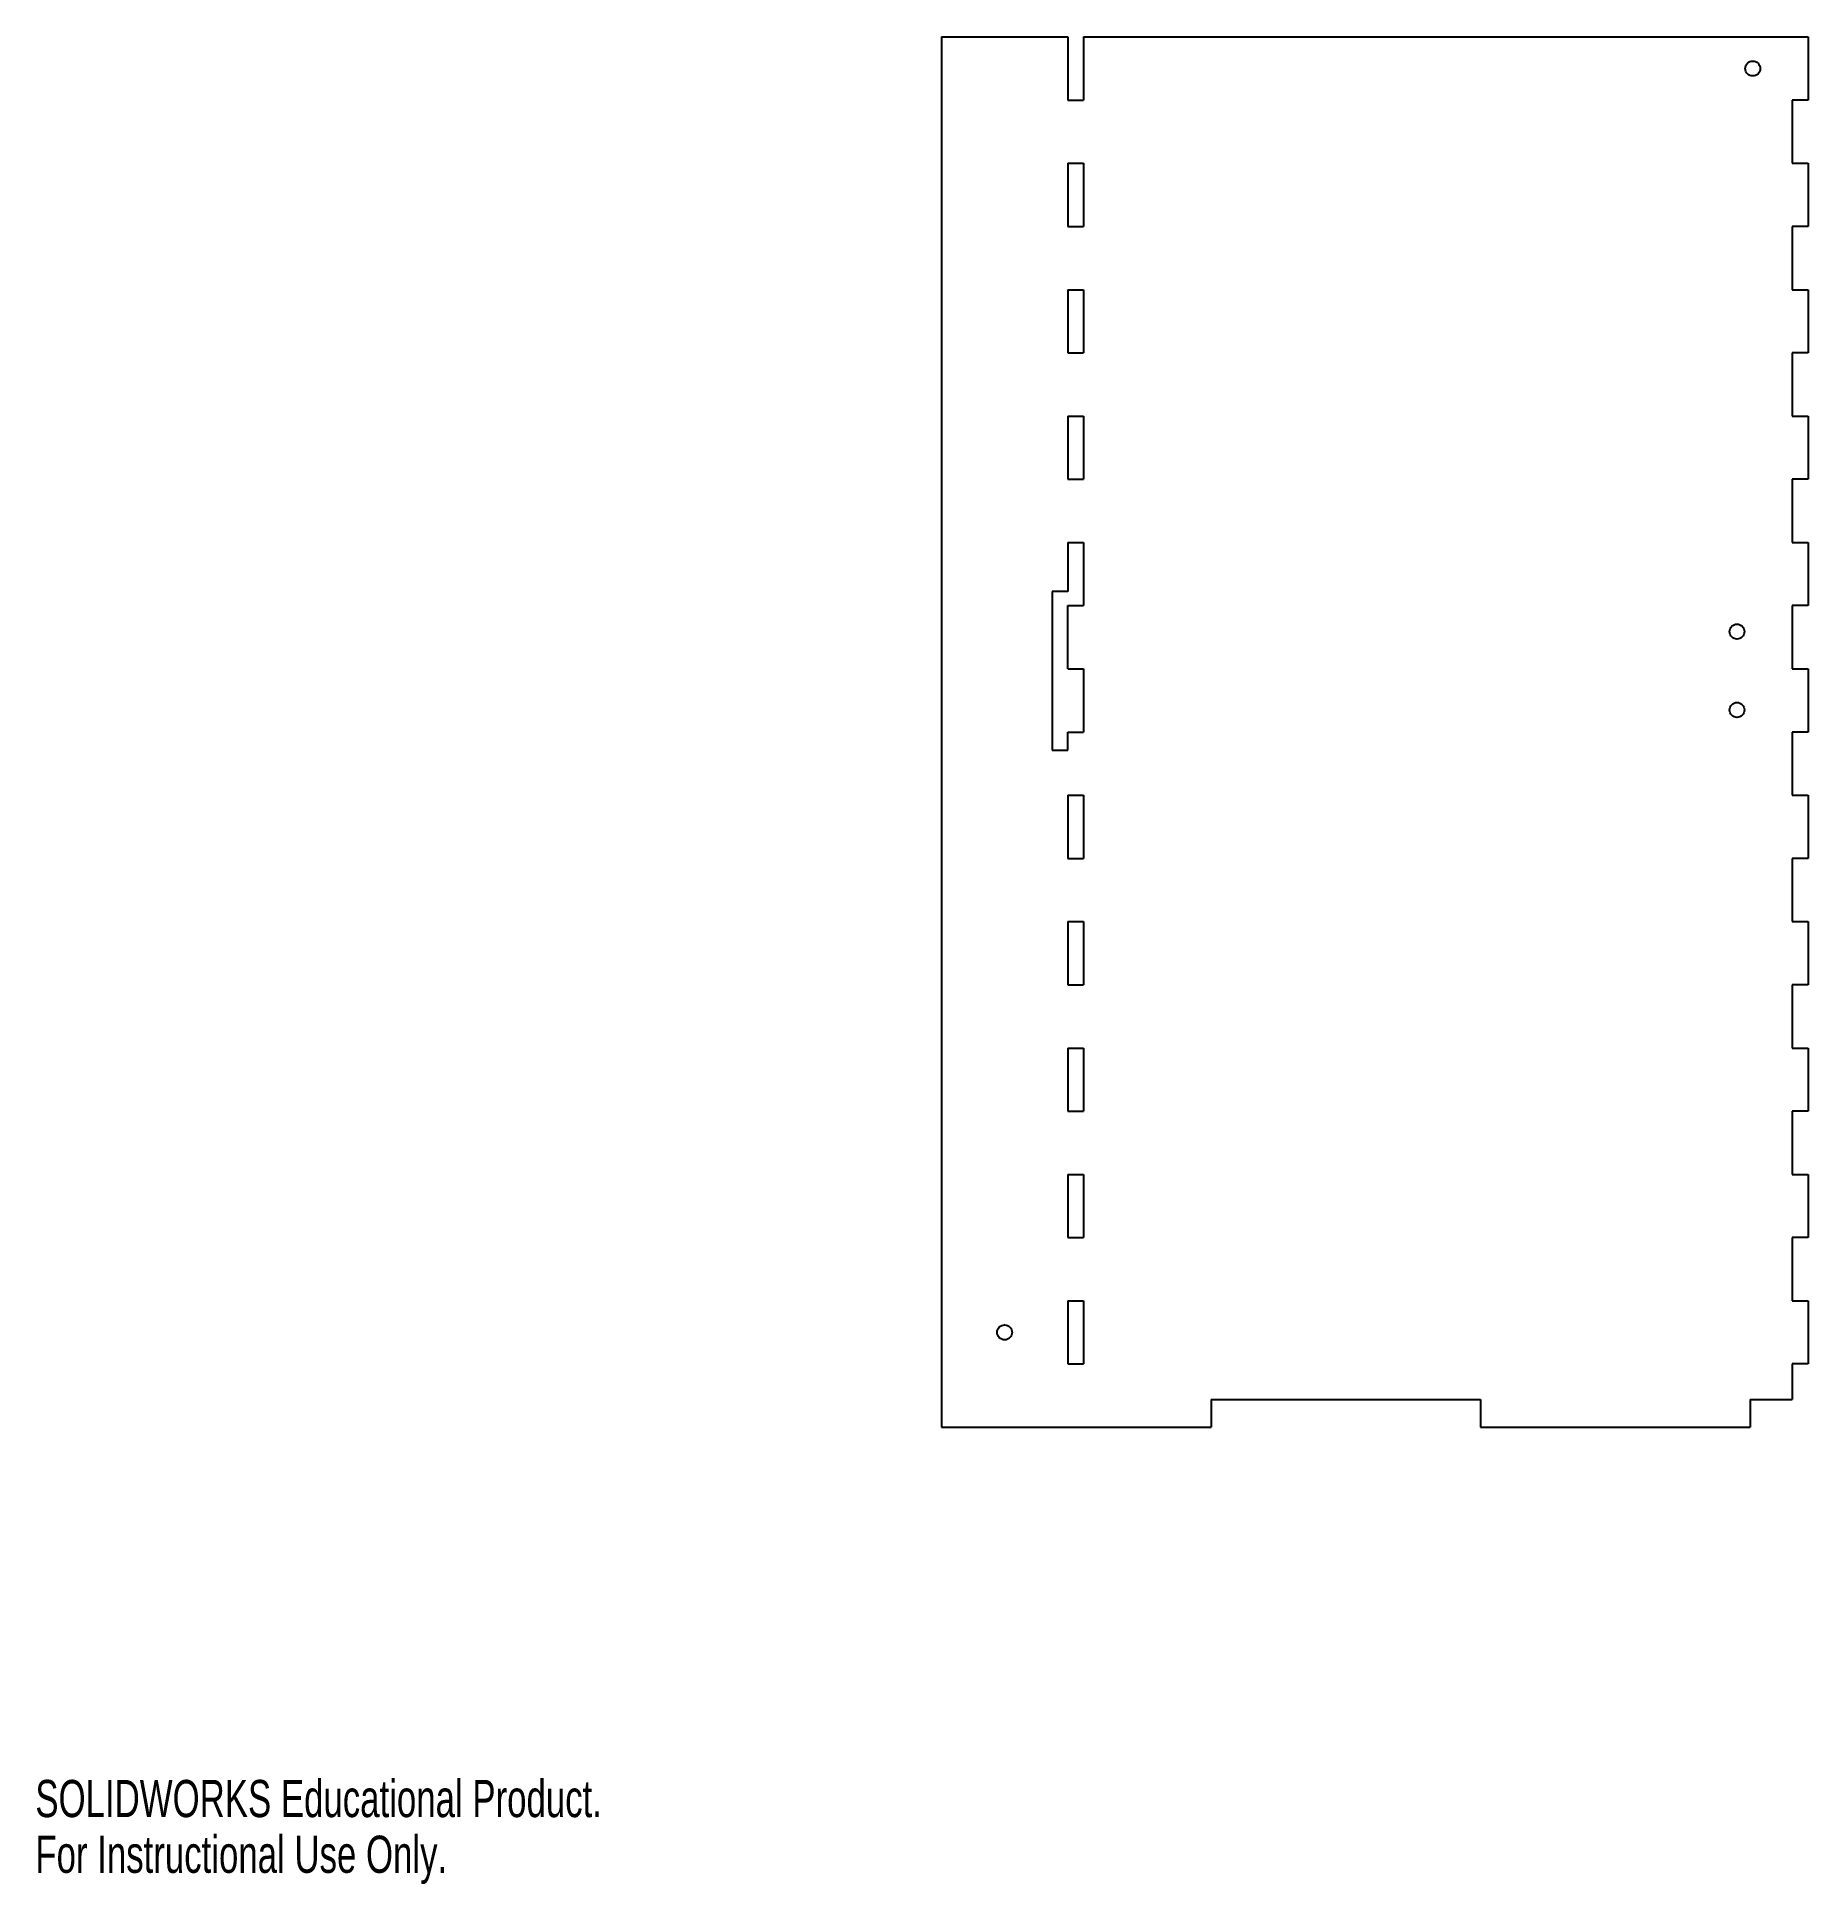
# Model space of a CAD drawing. Header units: millimetres. Extents: x 0 to 356, y 0 to 371.
import ezdxf

# ---------------------------------------------------------------- set-up
doc = ezdxf.new("R2010")
doc.units = ezdxf.units.MM
doc.styles.add('SLDTEXTSTYLE0', font='TXT', dxfattribs={"width": 0.7})

msp = doc.modelspace()

# ---------------------------------------------------------------- linework, layer by layer
at = {"color": 7, "linetype": 'Continuous', "lineweight": 25}
for p, q in [((182.1, 371.13), (182.1, 91.73)), ((182.1, 371.13), (207.5, 371.13)), ((207.5, 371.13), (207.5, 358.43)), ((210.68, 371.13), (210.68, 358.43)), ((210.68, 371.13), (356.28, 371.13)), ((356.28, 371.13), (356.28, 358.43)), ((207.5, 358.43), (210.68, 358.43)), ((356.28, 358.43), (353.11, 358.43)), ((353.11, 358.43), (353.11, 345.73)), ((207.5, 345.73), (210.68, 345.73)), ((207.5, 345.73), (207.5, 333.03)), ((210.68, 345.73), (210.68, 333.03)), ((353.11, 345.73), (356.28, 345.73)), ((356.28, 345.73), (356.28, 333.03)), ((207.5, 333.03), (210.68, 333.03)), ((356.28, 333.03), (353.11, 333.03)), ((353.11, 333.03), (353.11, 320.33)), ((207.5, 320.33), (207.5, 307.63)), ((207.5, 320.33), (210.68, 320.33)), ((210.68, 320.33), (210.68, 307.63)), ((353.11, 320.33), (356.28, 320.33)), ((356.28, 320.33), (356.28, 307.63)), ((207.5, 307.63), (210.68, 307.63)), ((356.28, 307.63), (353.11, 307.63)), ((353.11, 307.63), (353.11, 294.93)), ((207.5, 294.93), (207.5, 282.23)), ((207.5, 294.93), (210.68, 294.93)), ((210.68, 294.93), (210.68, 282.23)), ((353.11, 294.93), (356.28, 294.93)), ((356.28, 294.93), (356.28, 282.23)), ((207.5, 282.23), (210.68, 282.23)), ((356.28, 282.23), (353.11, 282.23)), ((353.11, 282.23), (353.11, 269.53)), ((207.5, 269.53), (210.68, 269.53)), ((207.5, 269.53), (207.5, 259.68)), ((210.68, 269.53), (210.68, 256.83)), ((353.11, 269.53), (356.28, 269.53)), ((356.28, 269.53), (356.28, 256.83)), ((207.5, 259.68), (204.33, 259.68)), ((204.33, 259.68), (204.33, 227.81)), ((207.5, 256.83), (210.68, 256.83)), ((207.5, 244.13), (207.5, 256.83)), ((356.28, 256.83), (353.11, 256.83)), ((353.11, 256.83), (353.11, 244.13)), ((207.5, 244.13), (210.68, 244.13)), ((210.68, 244.13), (210.68, 231.43)), ((353.11, 244.13), (356.28, 244.13)), ((356.28, 244.13), (356.28, 231.43)), ((207.5, 227.81), (207.5, 231.43)), ((207.5, 231.43), (210.68, 231.43)), ((356.28, 231.43), (353.11, 231.43)), ((353.11, 231.43), (353.11, 218.73)), ((204.33, 227.81), (207.5, 227.81)), ((207.5, 218.73), (207.5, 206.03)), ((207.5, 218.73), (210.68, 218.73)), ((210.68, 218.73), (210.68, 206.03)), ((353.11, 218.73), (356.28, 218.73)), ((356.28, 218.73), (356.28, 206.03)), ((207.5, 206.03), (210.68, 206.03)), ((356.28, 206.03), (353.11, 206.03)), ((353.11, 206.03), (353.11, 193.33)), ((207.5, 193.33), (207.5, 180.63)), ((207.5, 193.33), (210.68, 193.33)), ((210.68, 193.33), (210.68, 180.63)), ((353.11, 193.33), (356.28, 193.33)), ((356.28, 193.33), (356.28, 180.63)), ((207.5, 180.63), (210.68, 180.63)), ((356.28, 180.63), (353.11, 180.63)), ((353.11, 180.63), (353.11, 167.93)), ((207.5, 167.93), (207.5, 155.23)), ((207.5, 167.93), (210.68, 167.93)), ((210.68, 167.93), (210.68, 155.23)), ((353.11, 167.93), (356.28, 167.93)), ((356.28, 167.93), (356.28, 155.23)), ((207.5, 155.23), (210.68, 155.23)), ((356.28, 155.23), (353.11, 155.23)), ((353.11, 155.23), (353.11, 142.53)), ((207.5, 142.53), (207.5, 129.83)), ((207.5, 142.53), (210.68, 142.53)), ((210.68, 142.53), (210.68, 129.83)), ((353.11, 142.53), (356.28, 142.53)), ((356.28, 142.53), (356.28, 129.83)), ((207.5, 129.83), (210.68, 129.83)), ((356.28, 129.83), (353.11, 129.83)), ((353.11, 129.83), (353.11, 117.13)), ((207.5, 117.13), (210.68, 117.13)), ((207.5, 117.13), (207.5, 104.43)), ((210.68, 117.13), (210.68, 104.43)), ((353.11, 117.13), (356.28, 117.13)), ((356.28, 117.13), (356.28, 104.43)), ((207.5, 104.43), (210.68, 104.43)), ((356.28, 104.43), (353.11, 104.43)), ((353.11, 104.43), (353.11, 97.31)), ((236.29, 97.31), (290.48, 97.31)), ((236.29, 97.31), (236.29, 91.73)), ((290.48, 97.31), (290.48, 91.73)), ((344.66, 97.31), (353.11, 97.31)), ((344.66, 97.31), (344.66, 91.73)), ((182.1, 91.73), (236.29, 91.73)), ((290.48, 91.73), (344.66, 91.73))]:
    msp.add_line(p, q, dxfattribs=at)
for centre in [(345.17, 364.78), (342, 251.62), (342, 235.87), (194.8, 110.78)]:
    msp.add_circle(centre, 1.5, dxfattribs=at)

# ---------------------------------------------------------------- texts
at = {"color": 7, "linetype": 'Continuous', "char_height": 7.4701, "attachment_point": 1, "style": 'SLDTEXTSTYLE0'}
for s, insert in [('SOLIDWORKS Educational Product.', (0, 20.83)), ('For Instructional Use Only.', (0, 9.63))]:
    msp.add_mtext(s, dxfattribs=dict(at, insert=insert))

doc.saveas('drawing.dxf')
